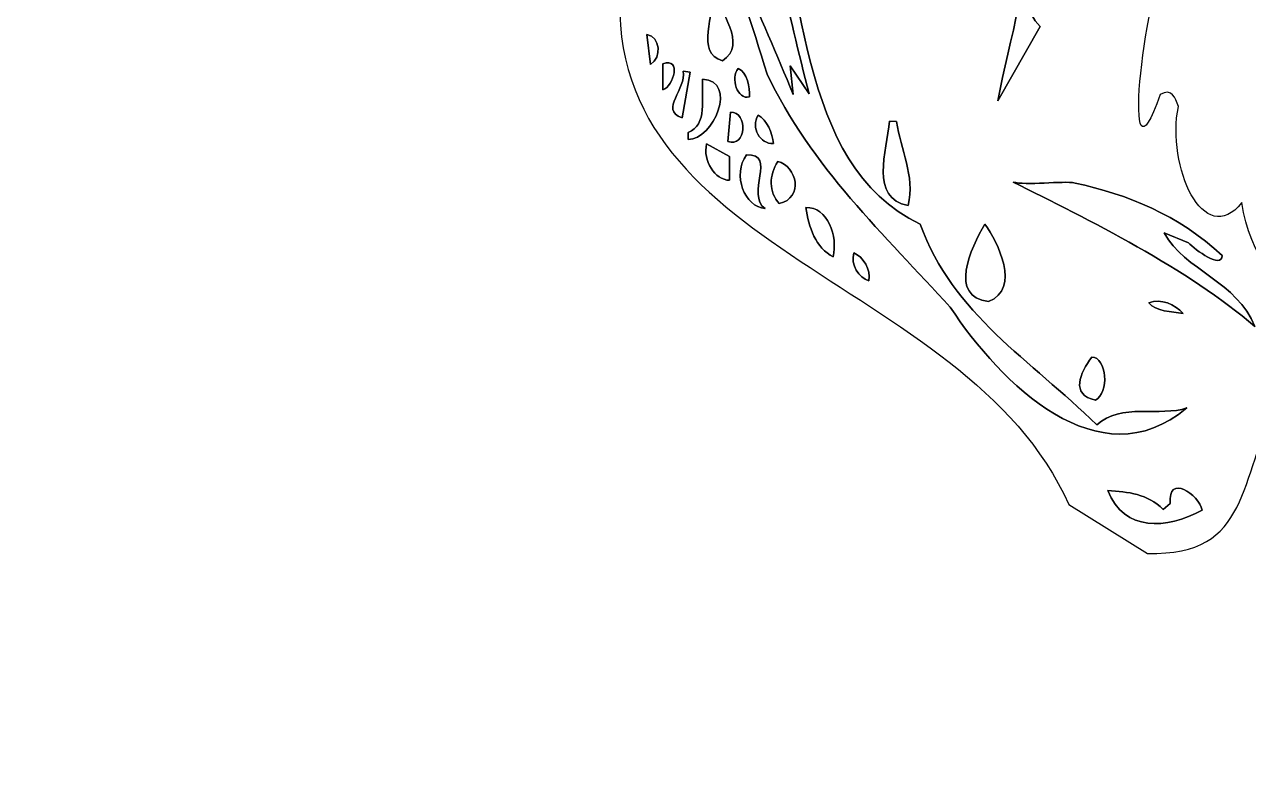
# Model space of a CAD drawing. Header units: centimetres. Extents: x -9.9 to 9.9, y -5.2 to 13.4.
# Drawn here: x -9.87 to 2.51, y -5.19 to 2.28 of the extents above; entities that cross this region are included whole.
import ezdxf

# ---------------------------------------------------------------- set-up
doc = ezdxf.new("R2010")
doc.units = ezdxf.units.CM
doc.header["$MEASUREMENT"] = 0
doc.layers.add('Ebene 1', color=7, linetype='Continuous')

msp = doc.modelspace()

# ---------------------------------------------------------------- linework, layer by layer
at = {"layer": 'Ebene 1'}
for points, knots in [([(-1.7272, 13.2842), (-0.13462, 13.42644), (0.56642, 11.68654), (1.016, 10.3759), (1.016, 10.3759), (1.07696, 10.29208), (1.25476, 10.23112), (1.20396, 10.41654), (1.20396, 10.41654), (1.29286, 10.66038), (1.00838, 10.8585), (1.13792, 11.06424), (1.13792, 11.06424), (1.88468, 8.94333), (4.05638, 7.53364), (4.1402, 5.00634), (4.1402, 5.00634), (4.09448, 4.32562), (2.72288, 1.7145), (2.86512, 3.13182), (2.86512, 3.13182), (2.64922, 2.62382), (1.70942, 2.44856), (1.69926, 2.9845), (1.69926, 2.9845), (1.44018, 2.58572), (1.2192, 0.44704), (1.61798, 1.57734), (1.61798, 1.57734), (1.73736, 1.64338), (1.77038, 1.54432), (1.80086, 1.45542), (1.80086, 1.45542), (1.67894, 0.8509), (2.0574, 0.00254), (2.44348, 0.4826), (2.44348, 0.4826), (2.60604, -0.58674), (3.68046, -1.02616), (4.13004, -1.9685), (4.13004, -1.9685), (4.86664, -3.8227), (7.2517, -5.06983), (8.71474, -3.24104), (8.71474, -3.24104), (9.83488, -1.3335), (8.16102, 0.4191), (7.20598, -0.90932), (7.20598, -0.90932), (6.88086, -1.36652), (6.58876, -2.05486), (5.97408, -1.98628), (5.97408, -1.98628), (5.78866, -1.9685), (5.60578, -1.88976), (5.43814, -1.78816), (5.43814, -1.78816), (4.85394, -1.31318), (4.7371, -0.34543), (5.13587, 0.3175), (5.13587, 0.3175), (5.05714, -0.30479), (5.1308, -1.3462), (5.86232, -1.50622), (5.86232, -1.50622), (6.61162, -1.41732), (6.53542, -0.21844), (7.28726, -0.00762), (7.28726, -0.00762), (8.89254, 0.42672), (9.8806, -0.9525), (9.60374, -2.41554), (9.60374, -2.41554), (9.3599, -3.81762), (8.1915, -4.88188), (6.91388, -4.96823), (6.91388, -4.96823), (4.8895, -5.19176), (3.8608, -3.03276), (2.80416, -1.55702), (2.80416, -1.55702), (2.4003, -2.2987), (2.54762, -3.09626), (1.48844, -3.06578), (1.48844, -3.06578), (1.48844, -3.06578), (0.69342, -2.57302), (0.69342, -2.57302), (0.69342, -2.57302), (-0.36068, -0.21336), (-4.25958, -0.01524), (-3.81508, 2.91846), (-3.81508, 2.91846), (-3.81508, 2.91846), (-4.10717, 3.72364), (-4.10717, 3.72364), (-4.10717, 3.72364), (-4.49834, 4.44754), (-5.54482, 4.39674), (-5.43306, 5.40766), (-5.43306, 5.40766), (-6.60908, 5.7277), (-7.96036, 6.30174), (-8.46836, 7.61492), (-8.46836, 7.61492), (-8.00354, 7.25678), (-7.46506, 6.9215), (-6.86054, 6.8453), (-6.86054, 6.8453), (-7.94512, 7.55904), (-9.54278, 8.88492), (-9.80694, 10.57656), (-9.80694, 10.57656), (-9.87298, 11.27506), (-9.77138, 11.93292), (-9.4361, 12.5603), (-9.4361, 12.5603), (-9.43864, 10.96772), (-7.79018, 9.74598), (-6.2357, 10.12444), (-6.2357, 10.12444), (-6.2357, 10.12444), (-6.53796, 10.5664), (-6.53796, 10.5664), (-6.53796, 10.5664), (-6.53796, 10.5664), (-6.06806, 10.51306), (-6.06806, 10.51306), (-6.06806, 10.51306), (-4.34848, 10.4394), (-2.5908, 11.12266), (-0.8509, 11.02106), (-0.8509, 11.02106), (-0.29464, 11.94054), (-1.04648, 12.85748), (-1.7272, 13.2842)], [0, 0, 0, 0, 0.02941176, 0.02941176, 0.02941176, 0.02941176, 0.05882353, 0.05882353, 0.05882353, 0.05882353, 0.08823529, 0.08823529, 0.08823529, 0.08823529, 0.11764706, 0.11764706, 0.11764706, 0.11764706, 0.14705882, 0.14705882, 0.14705882, 0.14705882, 0.17647059, 0.17647059, 0.17647059, 0.17647059, 0.20588235, 0.20588235, 0.20588235, 0.20588235, 0.23529412, 0.23529412, 0.23529412, 0.23529412, 0.26470588, 0.26470588, 0.26470588, 0.26470588, 0.29411765, 0.29411765, 0.29411765, 0.29411765, 0.32352941, 0.32352941, 0.32352941, 0.32352941, 0.35294118, 0.35294118, 0.35294118, 0.35294118, 0.38235294, 0.38235294, 0.38235294, 0.38235294, 0.41176471, 0.41176471, 0.41176471, 0.41176471, 0.44117647, 0.44117647, 0.44117647, 0.44117647, 0.47058824, 0.47058824, 0.47058824, 0.47058824, 0.5, 0.5, 0.5, 0.5, 0.52941176, 0.52941176, 0.52941176, 0.52941176, 0.55882353, 0.55882353, 0.55882353, 0.55882353, 0.58823529, 0.58823529, 0.58823529, 0.58823529, 0.61764706, 0.61764706, 0.61764706, 0.61764706, 0.64705882, 0.64705882, 0.64705882, 0.64705882, 0.67647059, 0.67647059, 0.67647059, 0.67647059, 0.70588235, 0.70588235, 0.70588235, 0.70588235, 0.73529412, 0.73529412, 0.73529412, 0.73529412, 0.76470588, 0.76470588, 0.76470588, 0.76470588, 0.79411765, 0.79411765, 0.79411765, 0.79411765, 0.82352941, 0.82352941, 0.82352941, 0.82352941, 0.85294118, 0.85294118, 0.85294118, 0.85294118, 0.88235294, 0.88235294, 0.88235294, 0.88235294, 0.91176471, 0.91176471, 0.91176471, 0.91176471, 0.94117647, 0.94117647, 0.94117647, 0.94117647, 0.97058824, 0.97058824, 0.97058824, 0.97058824, 1, 1, 1, 1]), ([(-3.02514, 3.97256), (-3.13436, 4.191), (-3.24612, 4.92506), (-3.60426, 4.5847), (-3.60426, 4.5847), (-3.00228, 3.7719), (-2.66192, 2.76352), (-2.35966, 1.78308), (-2.35966, 1.78308), (-1.92278, 0.85852), (-1.16078, 0.1397), (-0.508, -0.57404), (-0.508, -0.57404), (0.00762, -1.35128), (0.99568, -2.33934), (1.88722, -1.59512), (1.88722, -1.59512), (1.61798, -1.68402), (1.2192, -1.54178), (0.97536, -1.7653), (0.97536, -1.7653), (0.3048, -1.10998), (-0.48006, -0.6477), (-0.81026, 0.26416), (-0.81026, 0.26416), (-2.0828, 0.86614), (-1.95326, 2.75082), (-2.41046, 4.0005), (-2.41046, 4.0005), (-2.43078, 4.31546), (-2.5019, 4.59486), (-2.45872, 4.91236), (-2.45872, 4.91236), (-2.88798, 4.953), (-2.61112, 4.31546), (-2.56794, 4.08178), (-2.56794, 4.08178), (-2.31902, 3.26644), (-2.1463, 2.40538), (-1.93548, 1.58242), (-1.93548, 1.58242), (-1.93548, 1.58242), (-2.12598, 1.8669), (-2.12598, 1.8669), (-2.12598, 1.8669), (-2.12598, 1.8669), (-2.0955, 1.57734), (-2.0955, 1.57734), (-2.0955, 1.57734), (-2.42316, 2.3749), (-2.8067, 3.18008), (-3.02514, 3.97256)], [0, 0, 0, 0, 0.07692308, 0.07692308, 0.07692308, 0.07692308, 0.15384615, 0.15384615, 0.15384615, 0.15384615, 0.23076923, 0.23076923, 0.23076923, 0.23076923, 0.30769231, 0.30769231, 0.30769231, 0.30769231, 0.38461538, 0.38461538, 0.38461538, 0.38461538, 0.46153846, 0.46153846, 0.46153846, 0.46153846, 0.53846154, 0.53846154, 0.53846154, 0.53846154, 0.61538462, 0.61538462, 0.61538462, 0.61538462, 0.69230769, 0.69230769, 0.69230769, 0.69230769, 0.76923077, 0.76923077, 0.76923077, 0.76923077, 0.84615385, 0.84615385, 0.84615385, 0.84615385, 0.92307692, 0.92307692, 0.92307692, 0.92307692, 1, 1, 1, 1]), ([(0.2413, 3.44424), (0.3302, 2.80162), (0.08636, 2.13106), (-0.0254, 1.51384), (-0.0254, 1.51384), (-0.0254, 1.51384), (0.40386, 2.26568), (0.40386, 2.26568), (0.40386, 2.26568), (0.0762, 2.53746), (0.56642, 3.20294), (0.2413, 3.44424)], [0, 0, 0, 0, 0.33333333, 0.33333333, 0.33333333, 0.33333333, 0.66666667, 0.66666667, 0.66666667, 0.66666667, 1, 1, 1, 1]), ([(-2.89306, 2.61366), (-2.89814, 2.39268), (-3.0861, 1.99644), (-2.81178, 1.9177), (-2.81178, 1.9177), (-2.55016, 2.08788), (-2.84734, 2.42316), (-2.89306, 2.61366)], [0, 0, 0, 0, 0.5, 0.5, 0.5, 0.5, 1, 1, 1, 1]), ([(-3.57631, 2.1844), (-3.57631, 2.1844), (-3.53822, 1.8796), (-3.53822, 1.8796), (-3.53822, 1.8796), (-3.42392, 1.95326), (-3.43916, 2.15646), (-3.57631, 2.1844)], [0, 0, 0, 0, 0.5, 0.5, 0.5, 0.5, 1, 1, 1, 1]), ([(-3.41376, 1.88722), (-3.41376, 1.88722), (-3.41376, 1.62306), (-3.41376, 1.62306), (-3.41376, 1.62306), (-3.30708, 1.6637), (-3.22072, 1.95326), (-3.41376, 1.88722)], [0, 0, 0, 0, 0.5, 0.5, 0.5, 0.5, 1, 1, 1, 1]), ([(-3.21056, 1.81102), (-3.16992, 1.63322), (-3.4544, 1.42494), (-3.22072, 1.34112), (-3.22072, 1.34112), (-3.22072, 1.34112), (-3.13944, 1.8034), (-3.13944, 1.8034), (-3.13944, 1.8034), (-3.13944, 1.8034), (-3.21056, 1.81102), (-3.21056, 1.81102)], [0, 0, 0, 0, 0.33333333, 0.33333333, 0.33333333, 0.33333333, 0.66666667, 0.66666667, 0.66666667, 0.66666667, 1, 1, 1, 1]), ([(-2.65176, 1.83896), (-2.73304, 1.74498), (-2.66192, 1.51892), (-2.53746, 1.55194), (-2.53746, 1.55194), (-2.53492, 1.64846), (-2.55778, 1.80086), (-2.65176, 1.83896)], [0, 0, 0, 0, 0.5, 0.5, 0.5, 0.5, 1, 1, 1, 1]), ([(-3.01244, 1.73228), (-3.02514, 1.54686), (-2.9591, 1.26492), (-3.15976, 1.19126), (-3.15976, 1.19126), (-3.15976, 1.19126), (-3.15976, 1.12268), (-3.15976, 1.12268), (-3.15976, 1.12268), (-2.90068, 1.11506), (-2.65176, 1.7145), (-3.01244, 1.73228)], [0, 0, 0, 0, 0.33333333, 0.33333333, 0.33333333, 0.33333333, 0.66666667, 0.66666667, 0.66666667, 0.66666667, 1, 1, 1, 1]), ([(-2.7305, 1.397), (-2.7305, 1.397), (-2.75844, 1.10236), (-2.75844, 1.10236), (-2.75844, 1.10236), (-2.56794, 1.0287), (-2.55016, 1.40462), (-2.7305, 1.397)], [0, 0, 0, 0, 0.5, 0.5, 0.5, 0.5, 1, 1, 1, 1]), ([(-2.4511, 1.36652), (-2.5273, 1.2446), (-2.43078, 1.06934), (-2.29616, 1.08204), (-2.29616, 1.08204), (-2.30632, 1.1811), (-2.35966, 1.32334), (-2.4511, 1.36652)], [0, 0, 0, 0, 0.5, 0.5, 0.5, 0.5, 1, 1, 1, 1]), ([(-1.12268, 1.3081), (-1.14808, 1.00076), (-1.32588, 0.53086), (-0.93218, 0.45212), (-0.93218, 0.45212), (-0.8636, 0.762), (-1.00838, 1.01346), (-1.04902, 1.30302), (-1.04902, 1.30302), (-1.04902, 1.30302), (-1.12268, 1.3081), (-1.12268, 1.3081)], [0, 0, 0, 0, 0.33333333, 0.33333333, 0.33333333, 0.33333333, 0.66666667, 0.66666667, 0.66666667, 0.66666667, 1, 1, 1, 1]), ([(-2.9718, 1.07696), (-3.01498, 0.90932), (-2.88544, 0.7112), (-2.74066, 0.70866), (-2.74066, 0.70866), (-2.74066, 0.70866), (-2.74066, 0.94996), (-2.74066, 0.94996), (-2.74066, 0.94996), (-2.74066, 0.94996), (-2.9718, 1.07696), (-2.9718, 1.07696)], [0, 0, 0, 0, 0.33333333, 0.33333333, 0.33333333, 0.33333333, 0.66666667, 0.66666667, 0.66666667, 0.66666667, 1, 1, 1, 1]), ([(-2.56794, 0.9652), (-2.71526, 0.76708), (-2.58826, 0.43942), (-2.37998, 0.42164), (-2.37998, 0.42164), (-2.58064, 0.56388), (-2.25552, 0.98044), (-2.56794, 0.9652)], [0, 0, 0, 0, 0.5, 0.5, 0.5, 0.5, 1, 1, 1, 1]), ([(-2.25044, 0.89916), (-2.34442, 0.75946), (-2.34188, 0.58928), (-2.23774, 0.47244), (-2.23774, 0.47244), (-1.98374, 0.53086), (-2.05994, 0.8509), (-2.25044, 0.89916)], [0, 0, 0, 0, 0.5, 0.5, 0.5, 0.5, 1, 1, 1, 1]), ([(2.57302, -0.77215), (2.40284, -0.3175), (1.86436, -0.20574), (1.65862, 0.17526), (1.65862, 0.17526), (1.65862, 0.17526), (1.90246, 0.0762), (1.90246, 0.0762), (1.90246, 0.0762), (1.97612, 0.00254), (2.2352, -0.19049), (2.24536, -0.05334), (2.24536, -0.05334), (1.80086, 0.36068), (1.2827, 0.56642), (0.75692, 0.68072), (0.75692, 0.68072), (0.635, 0.70612), (0.25146, 0.65278), (0.12954, 0.69088), (0.12954, 0.69088), (0.8763, 0.3175), (1.91516, -0.19303), (2.57302, -0.77215)], [0, 0, 0, 0, 0.16666667, 0.16666667, 0.16666667, 0.16666667, 0.33333333, 0.33333333, 0.33333333, 0.33333333, 0.5, 0.5, 0.5, 0.5, 0.66666667, 0.66666667, 0.66666667, 0.66666667, 0.83333333, 0.83333333, 0.83333333, 0.83333333, 1, 1, 1, 1]), ([(-1.9685, 0.4318), (-1.94056, 0.23875), (-1.8669, 0.02286), (-1.69164, -0.06604), (-1.69164, -0.06604), (-1.64084, 0.13715), (-1.75006, 0.44704), (-1.9685, 0.4318)], [0, 0, 0, 0, 0.5, 0.5, 0.5, 0.5, 1, 1, 1, 1]), ([(-0.15748, 0.26416), (-0.30226, 0.02286), (-0.52578, -0.47244), (-0.11938, -0.51816), (-0.11938, -0.51816), (0.21082, -0.38608), (-0.0254, 0.08381), (-0.15748, 0.26416)], [0, 0, 0, 0, 0.5, 0.5, 0.5, 0.5, 1, 1, 1, 1]), ([(-1.48336, -0.0254), (-1.51638, -0.1524), (-1.43256, -0.27178), (-1.33096, -0.30988), (-1.33096, -0.30988), (-1.30556, -0.19303), (-1.38938, -0.06604), (-1.48336, -0.0254)], [0, 0, 0, 0, 0.5, 0.5, 0.5, 0.5, 1, 1, 1, 1]), ([(1.84912, -0.63754), (1.77038, -0.55118), (1.62306, -0.48006), (1.50114, -0.53086), (1.50114, -0.53086), (1.5748, -0.61975), (1.73228, -0.61975), (1.84912, -0.63754)], [0, 0, 0, 0, 0.5, 0.5, 0.5, 0.5, 1, 1, 1, 1]), ([(0.92456, -1.0795), (0.80772, -1.2446), (0.70358, -1.45796), (0.96266, -1.51638), (0.96266, -1.51638), (1.1049, -1.44271), (1.07696, -1.08204), (0.92456, -1.0795)], [0, 0, 0, 0, 0.5, 0.5, 0.5, 0.5, 1, 1, 1, 1]), ([(1.08712, -2.42824), (1.25476, -2.85242), (1.67894, -2.82194), (2.04216, -2.6289), (2.04216, -2.6289), (2.0066, -2.46888), (1.69164, -2.25552), (1.71958, -2.56032), (1.71958, -2.56032), (1.71958, -2.56032), (1.64592, -2.62128), (1.64592, -2.62128), (1.64592, -2.62128), (1.49098, -2.46126), (1.29286, -2.44602), (1.08712, -2.42824)], [0, 0, 0, 0, 0.25, 0.25, 0.25, 0.25, 0.5, 0.5, 0.5, 0.5, 0.75, 0.75, 0.75, 0.75, 1, 1, 1, 1])]:
    msp.add_open_spline(points, degree=3, knots=knots, dxfattribs=at)
at = {"layer": 'Ebene 1', "color": 3}
for points, knots in [([(-3.02514, 3.97256), (-2.8067, 3.18008), (-2.42316, 2.3749), (-2.0955, 1.57734), (-2.0955, 1.57734), (-2.0955, 1.57734), (-2.12598, 1.8669), (-2.12598, 1.8669), (-2.12598, 1.8669), (-2.12598, 1.8669), (-1.93548, 1.58242), (-1.93548, 1.58242), (-1.93548, 1.58242), (-2.1463, 2.40538), (-2.31902, 3.26644), (-2.56794, 4.08178), (-2.56794, 4.08178), (-2.61112, 4.31546), (-2.88798, 4.953), (-2.45872, 4.91236), (-2.45872, 4.91236), (-2.5019, 4.59486), (-2.43078, 4.31546), (-2.41046, 4.0005), (-2.41046, 4.0005), (-1.95326, 2.75082), (-2.0828, 0.86614), (-0.81026, 0.26416), (-0.81026, 0.26416), (-0.48006, -0.6477), (0.3048, -1.10998), (0.97536, -1.7653), (0.97536, -1.7653), (1.2192, -1.54178), (1.61798, -1.68402), (1.88722, -1.59512), (1.88722, -1.59512), (0.99568, -2.33934), (0.00762, -1.35128), (-0.508, -0.57404), (-0.508, -0.57404), (-1.16078, 0.1397), (-1.92278, 0.85852), (-2.35966, 1.78308), (-2.35966, 1.78308), (-2.66192, 2.76352), (-3.00228, 3.7719), (-3.60426, 4.5847), (-3.60426, 4.5847), (-3.24612, 4.92506), (-3.13436, 4.191), (-3.02514, 3.97256)], [0, 0, 0, 0, 0.07692308, 0.07692308, 0.07692308, 0.07692308, 0.15384615, 0.15384615, 0.15384615, 0.15384615, 0.23076923, 0.23076923, 0.23076923, 0.23076923, 0.30769231, 0.30769231, 0.30769231, 0.30769231, 0.38461538, 0.38461538, 0.38461538, 0.38461538, 0.46153846, 0.46153846, 0.46153846, 0.46153846, 0.53846154, 0.53846154, 0.53846154, 0.53846154, 0.61538462, 0.61538462, 0.61538462, 0.61538462, 0.69230769, 0.69230769, 0.69230769, 0.69230769, 0.76923077, 0.76923077, 0.76923077, 0.76923077, 0.84615385, 0.84615385, 0.84615385, 0.84615385, 0.92307692, 0.92307692, 0.92307692, 0.92307692, 1, 1, 1, 1]), ([(1.08712, -2.42824), (1.29286, -2.44602), (1.49098, -2.46126), (1.64592, -2.62128), (1.64592, -2.62128), (1.64592, -2.62128), (1.71958, -2.56032), (1.71958, -2.56032), (1.71958, -2.56032), (1.69164, -2.25552), (2.0066, -2.46888), (2.04216, -2.6289), (2.04216, -2.6289), (1.67894, -2.82194), (1.25476, -2.85242), (1.08712, -2.42824)], [0, 0, 0, 0, 0.25, 0.25, 0.25, 0.25, 0.5, 0.5, 0.5, 0.5, 0.75, 0.75, 0.75, 0.75, 1, 1, 1, 1])]:
    msp.add_open_spline(points, degree=3, knots=knots, dxfattribs=at)
at = {"layer": 'Ebene 1', "color": 6}
for points, knots in [([(0.2413, 3.44424), (0.56642, 3.20294), (0.0762, 2.53746), (0.40386, 2.26568), (0.40386, 2.26568), (0.40386, 2.26568), (-0.0254, 1.51384), (-0.0254, 1.51384), (-0.0254, 1.51384), (0.08636, 2.13106), (0.3302, 2.80162), (0.2413, 3.44424)], [0, 0, 0, 0, 0.33333333, 0.33333333, 0.33333333, 0.33333333, 0.66666667, 0.66666667, 0.66666667, 0.66666667, 1, 1, 1, 1]), ([(2.57302, -0.77215), (1.91516, -0.19303), (0.8763, 0.3175), (0.12954, 0.69088), (0.12954, 0.69088), (0.25146, 0.65278), (0.635, 0.70612), (0.75692, 0.68072), (0.75692, 0.68072), (1.2827, 0.56642), (1.80086, 0.36068), (2.24536, -0.05334), (2.24536, -0.05334), (2.2352, -0.19049), (1.97612, 0.00254), (1.90246, 0.0762), (1.90246, 0.0762), (1.90246, 0.0762), (1.65862, 0.17526), (1.65862, 0.17526), (1.65862, 0.17526), (1.86436, -0.20574), (2.40284, -0.3175), (2.57302, -0.77215)], [0, 0, 0, 0, 0.16666667, 0.16666667, 0.16666667, 0.16666667, 0.33333333, 0.33333333, 0.33333333, 0.33333333, 0.5, 0.5, 0.5, 0.5, 0.66666667, 0.66666667, 0.66666667, 0.66666667, 0.83333333, 0.83333333, 0.83333333, 0.83333333, 1, 1, 1, 1])]:
    msp.add_open_spline(points, degree=3, knots=knots, dxfattribs=at)
at = {"layer": 'Ebene 1', "color": 2}
for points, knots in [([(-2.89306, 2.61366), (-2.84734, 2.42316), (-2.55016, 2.08788), (-2.81178, 1.9177), (-2.81178, 1.9177), (-3.0861, 1.99644), (-2.89814, 2.39268), (-2.89306, 2.61366)], [0, 0, 0, 0, 0.5, 0.5, 0.5, 0.5, 1, 1, 1, 1]), ([(-1.12268, 1.3081), (-1.12268, 1.3081), (-1.04902, 1.30302), (-1.04902, 1.30302), (-1.04902, 1.30302), (-1.00838, 1.01346), (-0.8636, 0.762), (-0.93218, 0.45212), (-0.93218, 0.45212), (-1.32588, 0.53086), (-1.14808, 1.00076), (-1.12268, 1.3081)], [0, 0, 0, 0, 0.33333333, 0.33333333, 0.33333333, 0.33333333, 0.66666667, 0.66666667, 0.66666667, 0.66666667, 1, 1, 1, 1]), ([(-0.15748, 0.26416), (-0.0254, 0.08381), (0.21082, -0.38608), (-0.11938, -0.51816), (-0.11938, -0.51816), (-0.52578, -0.47244), (-0.30226, 0.02286), (-0.15748, 0.26416)], [0, 0, 0, 0, 0.5, 0.5, 0.5, 0.5, 1, 1, 1, 1]), ([(0.92456, -1.0795), (1.07696, -1.08204), (1.1049, -1.44271), (0.96266, -1.51638), (0.96266, -1.51638), (0.70358, -1.45796), (0.80772, -1.2446), (0.92456, -1.0795)], [0, 0, 0, 0, 0.5, 0.5, 0.5, 0.5, 1, 1, 1, 1])]:
    msp.add_open_spline(points, degree=3, knots=knots, dxfattribs=at)
at = {"layer": 'Ebene 1', "color": 80}
for points, knots in [([(-3.57631, 2.1844), (-3.43916, 2.15646), (-3.42392, 1.95326), (-3.53822, 1.8796), (-3.53822, 1.8796), (-3.53822, 1.8796), (-3.57631, 2.1844), (-3.57631, 2.1844)], [0, 0, 0, 0, 0.5, 0.5, 0.5, 0.5, 1, 1, 1, 1]), ([(-3.41376, 1.88722), (-3.22072, 1.95326), (-3.30708, 1.6637), (-3.41376, 1.62306), (-3.41376, 1.62306), (-3.41376, 1.62306), (-3.41376, 1.88722), (-3.41376, 1.88722)], [0, 0, 0, 0, 0.5, 0.5, 0.5, 0.5, 1, 1, 1, 1]), ([(-3.21056, 1.81102), (-3.21056, 1.81102), (-3.13944, 1.8034), (-3.13944, 1.8034), (-3.13944, 1.8034), (-3.13944, 1.8034), (-3.22072, 1.34112), (-3.22072, 1.34112), (-3.22072, 1.34112), (-3.4544, 1.42494), (-3.16992, 1.63322), (-3.21056, 1.81102)], [0, 0, 0, 0, 0.33333333, 0.33333333, 0.33333333, 0.33333333, 0.66666667, 0.66666667, 0.66666667, 0.66666667, 1, 1, 1, 1]), ([(-2.65176, 1.83896), (-2.55778, 1.80086), (-2.53492, 1.64846), (-2.53746, 1.55194), (-2.53746, 1.55194), (-2.66192, 1.51892), (-2.73304, 1.74498), (-2.65176, 1.83896)], [0, 0, 0, 0, 0.5, 0.5, 0.5, 0.5, 1, 1, 1, 1]), ([(-3.01244, 1.73228), (-2.65176, 1.7145), (-2.90068, 1.11506), (-3.15976, 1.12268), (-3.15976, 1.12268), (-3.15976, 1.12268), (-3.15976, 1.19126), (-3.15976, 1.19126), (-3.15976, 1.19126), (-2.9591, 1.26492), (-3.02514, 1.54686), (-3.01244, 1.73228)], [0, 0, 0, 0, 0.33333333, 0.33333333, 0.33333333, 0.33333333, 0.66666667, 0.66666667, 0.66666667, 0.66666667, 1, 1, 1, 1]), ([(-2.7305, 1.397), (-2.55016, 1.40462), (-2.56794, 1.0287), (-2.75844, 1.10236), (-2.75844, 1.10236), (-2.75844, 1.10236), (-2.7305, 1.397), (-2.7305, 1.397)], [0, 0, 0, 0, 0.5, 0.5, 0.5, 0.5, 1, 1, 1, 1]), ([(-2.4511, 1.36652), (-2.35966, 1.32334), (-2.30632, 1.1811), (-2.29616, 1.08204), (-2.29616, 1.08204), (-2.43078, 1.06934), (-2.5273, 1.2446), (-2.4511, 1.36652)], [0, 0, 0, 0, 0.5, 0.5, 0.5, 0.5, 1, 1, 1, 1]), ([(-2.9718, 1.07696), (-2.9718, 1.07696), (-2.74066, 0.94996), (-2.74066, 0.94996), (-2.74066, 0.94996), (-2.74066, 0.94996), (-2.74066, 0.70866), (-2.74066, 0.70866), (-2.74066, 0.70866), (-2.88544, 0.7112), (-3.01498, 0.90932), (-2.9718, 1.07696)], [0, 0, 0, 0, 0.33333333, 0.33333333, 0.33333333, 0.33333333, 0.66666667, 0.66666667, 0.66666667, 0.66666667, 1, 1, 1, 1]), ([(-2.56794, 0.9652), (-2.25552, 0.98044), (-2.58064, 0.56388), (-2.37998, 0.42164), (-2.37998, 0.42164), (-2.58826, 0.43942), (-2.71526, 0.76708), (-2.56794, 0.9652)], [0, 0, 0, 0, 0.5, 0.5, 0.5, 0.5, 1, 1, 1, 1]), ([(-2.25044, 0.89916), (-2.05994, 0.8509), (-1.98374, 0.53086), (-2.23774, 0.47244), (-2.23774, 0.47244), (-2.34188, 0.58928), (-2.34442, 0.75946), (-2.25044, 0.89916)], [0, 0, 0, 0, 0.5, 0.5, 0.5, 0.5, 1, 1, 1, 1]), ([(-1.9685, 0.4318), (-1.75006, 0.44704), (-1.64084, 0.13715), (-1.69164, -0.06604), (-1.69164, -0.06604), (-1.8669, 0.02286), (-1.94056, 0.23875), (-1.9685, 0.4318)], [0, 0, 0, 0, 0.5, 0.5, 0.5, 0.5, 1, 1, 1, 1]), ([(-1.48336, -0.0254), (-1.38938, -0.06604), (-1.30556, -0.19303), (-1.33096, -0.30988), (-1.33096, -0.30988), (-1.43256, -0.27178), (-1.51638, -0.1524), (-1.48336, -0.0254)], [0, 0, 0, 0, 0.5, 0.5, 0.5, 0.5, 1, 1, 1, 1])]:
    msp.add_open_spline(points, degree=3, knots=knots, dxfattribs=at)
at = {"layer": 'Ebene 1', "color": 7}
msp.add_open_spline([(1.84912, -0.63754), (1.73228, -0.61975), (1.5748, -0.61975), (1.50114, -0.53086), (1.50114, -0.53086), (1.62306, -0.48006), (1.77038, -0.55118), (1.84912, -0.63754)], degree=3, knots=[0, 0, 0, 0, 0.5, 0.5, 0.5, 0.5, 1, 1, 1, 1], dxfattribs=at)

doc.saveas('drawing.dxf')
